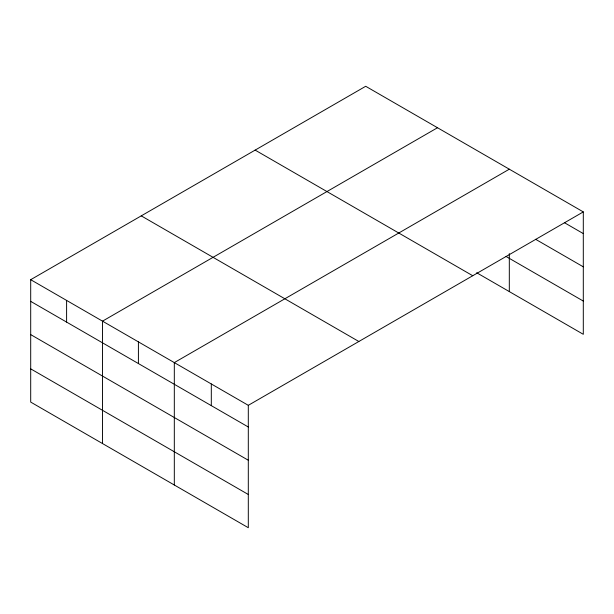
<?xml version="1.0" encoding="UTF-8"?>
<svg xmlns="http://www.w3.org/2000/svg" width="614" height="614" viewBox="0 0 614 614"><rect width="100%" height="100%" fill="white"/><g stroke="black" fill="none" stroke-linecap="round" stroke-linejoin="round"><path stroke-width="0.92" d="M583.3 211.907L365.698 86.282L30.7 279.692L30.7 402.093L248.302 527.718L248.302 405.324L583.3 211.907L583.3 334.308L476.679 272.746M437.506 127.735L102.507 321.153L102.507 443.546M509.313 169.195L174.315 362.605L174.315 485.006M564.396 222.675L583.3 233.589M535.623 239.299L583.3 266.829M506.051 256.475L583.3 301.067M255.148 150.108L472.749 275.732M141.251 215.867L358.852 341.499M30.7 279.692L248.302 405.324M30.7 301.367L248.302 426.999M30.7 334.607L248.302 460.239M30.7 368.853L248.302 494.485M509.313 253.597L509.313 291.596M211.308 383.965L211.308 405.639M138.411 341.875L138.411 363.557M66.604 300.423L66.604 322.097"/></g></svg>
